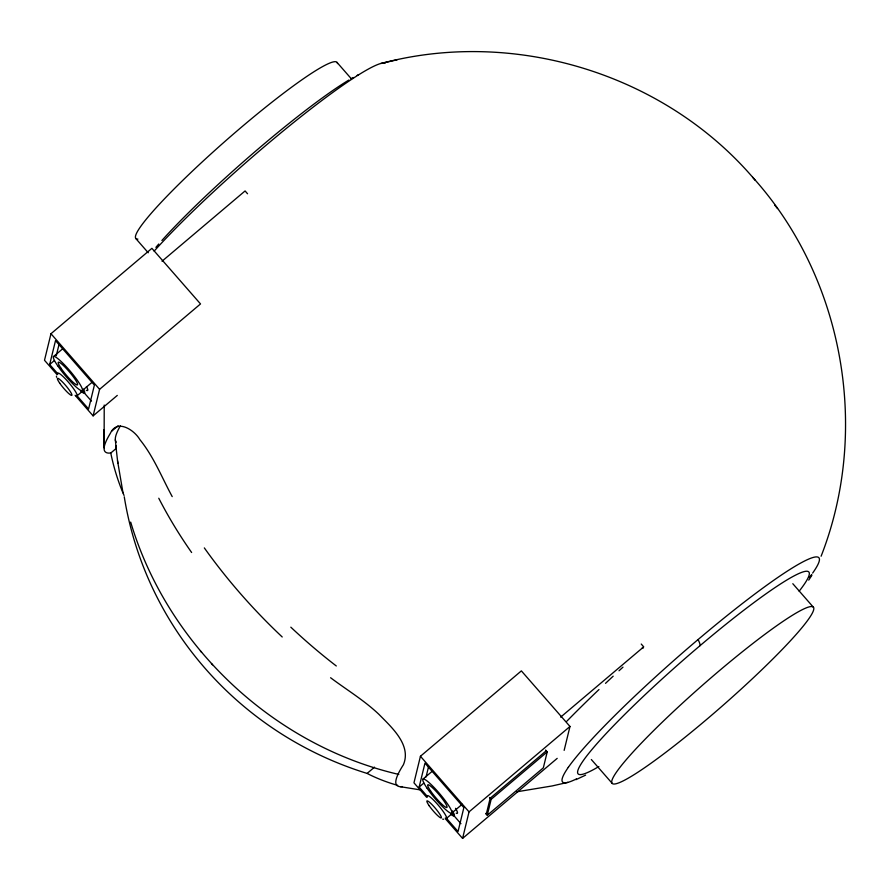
<?xml version="1.0" encoding="UTF-8"?>
<svg xmlns="http://www.w3.org/2000/svg" width="890" height="890" viewBox="0 0 890 890"><rect width="100%" height="100%" fill="white"/><g stroke="black" fill="none" stroke-linecap="round" stroke-linejoin="round"><path stroke-width="1.33" d="M103.663 429.859L104.119 447.815L104.219 405.05M75.105 395.282L93.116 415.875L99.591 389.319L200.517 303.935L151.901 248.332L50.975 333.728L44.5 360.272L57.105 374.69M57.828 373.811L49.684 364.511L55.514 340.614L94.396 385.092L88.577 408.988L76.818 395.538M56.259 355.778L59.174 343.829M564.149 750.37L569.978 726.474L521.362 670.882L420.436 756.266L413.961 782.822L426.566 797.229M427.289 796.361L419.146 787.049L424.975 763.153L463.857 807.631L458.039 831.527L446.279 818.077M426.043 776.992L428.635 766.379M445.467 818.856L462.578 838.413L469.041 811.869L569.978 726.474M486.285 814.161L490.179 798.23L546.249 750.793M485.64 813.415L487.264 815.273L491.147 799.342L547.216 751.905L545.592 750.048M547.216 751.905L543.334 767.836L487.264 815.273M821.103 556.228C870.476 430.003 843.742 278.081 752.706 177.299C663.373 73.781 514.687 28.402 382.6 63.09M172.204 496.609C161.802 477.418 153.759 456.737 139.886 439.638C134.234 429.837 116.879 418.589 110.327 433.386A297.127 31.818 -41.2 0 0 108.636 453.099L110.761 453.032L116.067 448.549M808.732 580.102L811.891 575.296M568.265 767.391L570.29 764.577A170.146 18.223 -41.2 0 1 697.971 639.632M162.024 261.226L245.084 190.95L247.542 193.764M53.456 356.601L62.801 348.691M49.684 364.511L54.357 360.55M82.325 390.532L91.67 382.633M77.085 395.783L83.393 390.443M93.116 415.875L117.291 395.416M111.728 431.138L118.092 425.765M124.255 496.765A349.548 343.584 13.7 0 0 367.103 773.421L374.523 767.147M422.917 779.139L432.262 771.241M419.146 787.049L423.818 783.1M560.655 717.129L643.715 646.863L641.245 644.048M451.786 813.082L462.177 804.293M446.546 818.333L452.854 812.993M462.578 838.413L557.196 758.369M575.986 779.651L585.631 775.112M380.853 63.49L397.118 59.808M567.842 782.377L552.134 785.948L516.945 791.777M402.447 786.615L400.311 786.682A297.127 31.818 -41.2 0 1 403.415 764.721C411.692 744.952 391.511 727.23 378.984 714.403C364.255 700.397 346.777 689.895 330.591 677.746M443.654 819.278L442.653 819.123M421.037 790.009L400.311 786.682M398.787 774.422C273.13 745.297 167.498 645.639 130.674 522.085M282.219 636.984C253.472 609.895 227.262 580.091 204.333 547.917M337.11 62.523L351.517 78.999M792.812 583.707L813.516 607.381A133.7 14.318 -41.2 0 1 669.87 749.224A133.7 14.318 -41.2 0 1 654.973 729.299A133.7 14.318 -41.2 0 1 813.516 607.381M135.647 238.364L148.252 252.771M591.349 759.537L612.064 783.222M489.522 797.485L491.147 799.342M50.975 333.728L99.591 389.319M420.436 756.266L469.041 811.869M83.326 391.822L91.47 401.134M452.788 814.372L460.931 823.684M200.417 650.968L201.574 652.303M211.431 663.551L212.521 664.797M752.706 177.299L755.176 180.325M774.745 205.134L777.537 208.571M642.947 648.432L642.402 647.486M123.009 492.893L117.525 460.697M56.548 377.249L56.448 376.136M115.333 439.805L116.167 448.349M115.845 445.579L117.847 463.434M566.874 721.167A201.518 21.582 -41.2 0 1 598.981 689.539M605.523 683.342A201.518 21.582 -41.2 0 1 613.177 676.178M619.028 670.771A201.518 21.582 -41.2 0 1 622.978 667.144M598.859 766.546A153.113 16.398 -41.2 0 1 585.053 758.18A153.225 16.409 -41.2 0 1 700.018 645.684A153.113 16.398 -41.2 0 1 799.153 591.205M700.018 645.695A37.135 5.551 49.8 0 0 698.06 639.565L703.879 634.659A170.146 18.223 -41.2 0 1 812.637 573.093M811.635 574.495A170.146 18.223 -41.2 0 1 809.422 577.454M576.486 778.895A170.146 18.223 -41.2 0 1 568.287 767.369M155.895 247.353A153.113 16.398 -41.2 0 1 158.776 244.005M161.88 240.5A153.113 16.398 -41.2 0 1 348.858 80.055M351.094 78.732A153.113 16.398 -41.2 0 1 353.23 77.497M357.179 75.361A153.113 16.398 -41.2 0 1 358.47 74.704M154.148 251.125A170.124 18.223 -41.2 0 1 287.325 127.615A170.124 18.223 -41.2 0 1 385.248 63.045M397.697 785.358A299.185 185.287 -33.4 0 1 367.103 773.421M124.044 495.43A299.185 230.599 -50.8 0 1 110.761 453.032M191.617 552.501A364.021 242.303 41.2 0 1 158.776 498.244M336.298 665.976A364.021 218.217 44.5 0 1 290.819 627.172M452.454 810.912A17.811 2.659 49.8 0 1 450.618 814.127M455.524 808.309A17.811 2.659 49.8 0 1 456.214 813.215M427.389 797.051A14.852 2.225 49.8 0 1 438.525 805.472A14.852 2.225 49.8 0 1 445.256 818.11M57.783 374.022A14.852 2.225 49.8 0 1 69.52 383.479A14.852 2.225 49.8 0 1 75.795 395.572M83.382 389.153A17.811 2.659 49.8 0 1 80.601 391.044M86.452 386.56A17.811 2.659 49.8 0 1 86.308 390.298M137.894 239.099A133.7 14.318 -41.2 0 1 224.191 142.089A133.7 14.318 -41.2 0 1 337.466 63.568M116.278 442.163A297.127 31.818 -41.2 0 1 120.417 425.776M427.144 788.306A22.283 3.338 49.8 0 0 451.519 813.238A22.283 3.338 49.8 0 0 433.397 786.782A22.283 3.338 49.8 0 0 427.144 788.306M430.549 790.91A14.852 2.225 49.8 0 0 446.791 807.53A14.852 2.225 49.8 0 0 434.709 789.897A14.852 2.225 49.8 0 0 430.549 790.91M429.203 805.761A11.147 1.669 49.8 0 0 441.262 817.932A11.147 1.669 49.8 0 0 431.884 804.471A11.147 1.669 49.8 0 0 429.203 805.761M59.741 383.212A11.147 1.669 49.8 0 0 71.801 395.382A11.147 1.669 49.8 0 0 62.422 381.921A11.147 1.669 49.8 0 0 59.741 383.212M57.683 365.768A22.283 3.338 49.8 0 0 82.058 390.688A22.283 3.338 49.8 0 0 63.935 364.244A22.283 3.338 49.8 0 0 57.683 365.768M61.087 368.36A14.852 2.225 49.8 0 0 77.33 384.981A14.852 2.225 49.8 0 0 65.259 367.348A14.852 2.225 49.8 0 0 61.087 368.36"/></g></svg>
